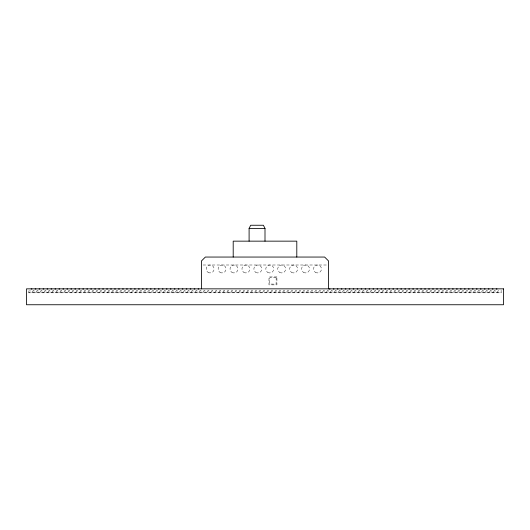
<?xml version="1.0" encoding="UTF-8"?>
<svg xmlns="http://www.w3.org/2000/svg" width="530" height="530" viewBox="0 0 530 530"><rect width="100%" height="100%" fill="white"/><g stroke="black" fill="none" stroke-linecap="round" stroke-linejoin="round"><path stroke-width="0.4" stroke-dasharray="2.65 1.99" d="M203.05 265L326.95 265M28.156 292.825L501.844 292.825M501.115 290.248L501.115 292.348L28.885 292.348L28.885 290.248M414.665 290.188A1.59 1.59 0 0 1 413.128 292.189A1.59 1.59 0 0 1 411.591 290.188M478.265 290.188A1.59 1.59 0 0 1 476.728 292.189A1.59 1.59 0 0 1 475.191 290.188M482.24 290.188A1.59 1.59 0 0 1 480.703 292.189A1.59 1.59 0 0 1 479.166 290.188M486.215 290.188A1.59 1.59 0 0 1 484.678 292.189A1.59 1.59 0 0 1 483.141 290.188M494.165 290.188A1.59 1.59 0 0 1 492.628 292.189A1.59 1.59 0 0 1 491.091 290.188M422.615 290.188A1.59 1.59 0 0 1 421.078 292.189A1.59 1.59 0 0 1 419.541 290.188M442.49 290.188A1.59 1.59 0 0 1 440.953 292.189A1.59 1.59 0 0 1 439.416 290.188M454.415 290.188A1.59 1.59 0 0 1 452.878 292.189A1.59 1.59 0 0 1 451.341 290.188M438.515 290.188A1.59 1.59 0 0 1 436.978 292.189A1.59 1.59 0 0 1 435.441 290.188M426.59 290.188A1.59 1.59 0 0 1 425.053 292.189A1.59 1.59 0 0 1 423.516 290.188M430.565 290.188A1.59 1.59 0 0 1 429.028 292.189A1.59 1.59 0 0 1 427.491 290.188M418.64 290.188A1.59 1.59 0 0 1 417.103 292.189A1.59 1.59 0 0 1 415.566 290.188M498.14 290.188A1.59 1.59 0 0 1 496.603 292.189A1.59 1.59 0 0 1 495.066 290.188M490.19 290.188A1.59 1.59 0 0 1 488.653 292.189A1.59 1.59 0 0 1 487.116 290.188M462.365 290.188A1.59 1.59 0 0 1 460.828 292.189A1.59 1.59 0 0 1 459.291 290.188M450.44 290.188A1.59 1.59 0 0 1 448.903 292.189A1.59 1.59 0 0 1 447.366 290.188M458.39 290.188A1.59 1.59 0 0 1 456.853 292.189A1.59 1.59 0 0 1 455.316 290.188M470.315 290.188A1.59 1.59 0 0 1 468.778 292.189A1.59 1.59 0 0 1 467.241 290.188M466.34 290.188A1.59 1.59 0 0 1 464.803 292.189A1.59 1.59 0 0 1 463.266 290.188M446.465 290.188A1.59 1.59 0 0 1 444.928 292.189A1.59 1.59 0 0 1 443.391 290.188M474.29 290.188A1.59 1.59 0 0 1 472.753 292.189A1.59 1.59 0 0 1 471.216 290.188M434.54 290.188A1.59 1.59 0 0 1 433.003 292.189A1.59 1.59 0 0 1 431.466 290.188M243.74 290.188A1.59 1.59 0 0 1 242.203 292.189A1.59 1.59 0 0 1 240.666 290.188M247.715 290.188A1.59 1.59 0 0 1 246.178 292.189A1.59 1.59 0 0 1 244.641 290.188M235.79 290.188A1.59 1.59 0 0 1 234.253 292.189A1.59 1.59 0 0 1 232.716 290.188M370.94 290.188A1.59 1.59 0 0 1 369.403 292.189A1.59 1.59 0 0 1 367.866 290.188M374.915 290.188A1.59 1.59 0 0 1 373.378 292.189A1.59 1.59 0 0 1 371.841 290.188M362.99 290.188A1.59 1.59 0 0 1 361.453 292.189A1.59 1.59 0 0 1 359.916 290.188M366.965 290.188A1.59 1.59 0 0 1 365.428 292.189A1.59 1.59 0 0 1 363.891 290.188M239.765 290.188A1.59 1.59 0 0 1 238.228 292.189A1.59 1.59 0 0 1 236.691 290.188M227.84 290.188A1.59 1.59 0 0 1 226.303 292.189A1.59 1.59 0 0 1 224.766 290.188M231.815 290.188A1.59 1.59 0 0 1 230.278 292.189A1.59 1.59 0 0 1 228.741 290.188M251.69 290.188A1.59 1.59 0 0 1 250.153 292.189A1.59 1.59 0 0 1 248.616 290.188M263.615 290.188A1.59 1.59 0 0 1 262.078 292.189A1.59 1.59 0 0 1 260.541 290.188M394.79 290.188A1.59 1.59 0 0 1 393.253 292.189A1.59 1.59 0 0 1 391.716 290.188M406.715 290.188A1.59 1.59 0 0 1 405.178 292.189A1.59 1.59 0 0 1 403.641 290.188M402.74 290.188A1.59 1.59 0 0 1 401.203 292.189A1.59 1.59 0 0 1 399.666 290.188M223.865 290.188A1.59 1.59 0 0 1 222.328 292.189A1.59 1.59 0 0 1 220.791 290.188M355.04 290.188A1.59 1.59 0 0 1 353.503 292.189A1.59 1.59 0 0 1 351.966 290.188M359.015 290.188A1.59 1.59 0 0 1 357.478 292.189A1.59 1.59 0 0 1 355.941 290.188M378.89 290.188A1.59 1.59 0 0 1 377.353 292.189A1.59 1.59 0 0 1 375.816 290.188M339.14 290.188A1.59 1.59 0 0 1 337.603 292.189A1.59 1.59 0 0 1 336.066 290.188M331.19 290.188A1.59 1.59 0 0 1 329.653 292.189A1.59 1.59 0 0 1 328.116 290.188M327.215 290.188A1.59 1.59 0 0 1 325.678 292.189A1.59 1.59 0 0 1 324.141 290.188M303.365 290.188A1.59 1.59 0 0 1 301.828 292.189A1.59 1.59 0 0 1 300.291 290.188M287.465 290.188A1.59 1.59 0 0 1 285.928 292.189A1.59 1.59 0 0 1 284.391 290.188M311.315 290.188A1.59 1.59 0 0 1 309.778 292.189A1.59 1.59 0 0 1 308.241 290.188M299.39 290.188A1.59 1.59 0 0 1 297.853 292.189A1.59 1.59 0 0 1 296.316 290.188M351.065 290.188A1.59 1.59 0 0 1 349.528 292.189A1.59 1.59 0 0 1 347.991 290.188M335.165 290.188A1.59 1.59 0 0 1 333.628 292.189A1.59 1.59 0 0 1 332.091 290.188M323.24 290.188A1.59 1.59 0 0 1 321.703 292.189A1.59 1.59 0 0 1 320.166 290.188M315.29 290.188A1.59 1.59 0 0 1 313.753 292.189A1.59 1.59 0 0 1 312.216 290.188M390.815 290.188A1.59 1.59 0 0 1 389.278 292.189A1.59 1.59 0 0 1 387.741 290.188M398.765 290.188A1.59 1.59 0 0 1 397.228 292.189A1.59 1.59 0 0 1 395.691 290.188M410.69 290.188A1.59 1.59 0 0 1 409.153 292.189A1.59 1.59 0 0 1 407.616 290.188M319.265 290.188A1.59 1.59 0 0 1 317.728 292.189A1.59 1.59 0 0 1 316.191 290.188M347.09 290.188A1.59 1.59 0 0 1 345.553 292.189A1.59 1.59 0 0 1 344.016 290.188M343.115 290.188A1.59 1.59 0 0 1 341.578 292.189A1.59 1.59 0 0 1 340.041 290.188M271.565 290.188A1.59 1.59 0 0 1 270.028 292.189A1.59 1.59 0 0 1 268.491 290.188M259.64 290.188A1.59 1.59 0 0 1 258.103 292.189A1.59 1.59 0 0 1 256.566 290.188M267.59 290.188A1.59 1.59 0 0 1 266.053 292.189A1.59 1.59 0 0 1 264.516 290.188M382.865 290.188A1.59 1.59 0 0 1 381.328 292.189A1.59 1.59 0 0 1 379.791 290.188M279.515 290.188A1.59 1.59 0 0 1 277.978 292.189A1.59 1.59 0 0 1 276.441 290.188M275.54 290.188A1.59 1.59 0 0 1 274.003 292.189A1.59 1.59 0 0 1 272.466 290.188M255.665 290.188A1.59 1.59 0 0 1 254.128 292.189A1.59 1.59 0 0 1 252.591 290.188M283.49 290.188A1.59 1.59 0 0 1 281.953 292.189A1.59 1.59 0 0 1 280.416 290.188M386.84 290.188A1.59 1.59 0 0 1 385.303 292.189A1.59 1.59 0 0 1 383.766 290.188M307.34 290.188A1.59 1.59 0 0 1 305.803 292.189A1.59 1.59 0 0 1 304.266 290.188M291.44 290.188A1.59 1.59 0 0 1 289.903 292.189A1.59 1.59 0 0 1 288.366 290.188M295.415 290.188A1.59 1.59 0 0 1 293.878 292.189A1.59 1.59 0 0 1 292.341 290.188M203.99 290.188A1.59 1.59 0 0 1 202.453 292.189A1.59 1.59 0 0 1 200.916 290.188M215.915 290.188A1.59 1.59 0 0 1 214.378 292.189A1.59 1.59 0 0 1 212.841 290.188M211.94 290.188A1.59 1.59 0 0 1 210.403 292.189A1.59 1.59 0 0 1 208.866 290.188M192.065 290.188A1.59 1.59 0 0 1 190.528 292.189A1.59 1.59 0 0 1 188.991 290.188M164.24 290.188A1.59 1.59 0 0 1 162.703 292.189A1.59 1.59 0 0 1 161.166 290.188M168.215 290.188A1.59 1.59 0 0 1 166.678 292.189A1.59 1.59 0 0 1 165.141 290.188M188.09 290.188A1.59 1.59 0 0 1 186.553 292.189A1.59 1.59 0 0 1 185.016 290.188M200.015 290.188A1.59 1.59 0 0 1 198.478 292.189A1.59 1.59 0 0 1 196.941 290.188M207.965 290.188A1.59 1.59 0 0 1 206.428 292.189A1.59 1.59 0 0 1 204.891 290.188M196.04 290.188A1.59 1.59 0 0 1 194.503 292.189A1.59 1.59 0 0 1 192.966 290.188M160.265 290.188A1.59 1.59 0 0 1 158.728 292.189A1.59 1.59 0 0 1 157.191 290.188M180.14 290.188A1.59 1.59 0 0 1 178.603 292.189A1.59 1.59 0 0 1 177.066 290.188M184.115 290.188A1.59 1.59 0 0 1 182.578 292.189A1.59 1.59 0 0 1 181.041 290.188M172.19 290.188A1.59 1.59 0 0 1 170.653 292.189A1.59 1.59 0 0 1 169.116 290.188M176.165 290.188A1.59 1.59 0 0 1 174.628 292.189A1.59 1.59 0 0 1 173.091 290.188M219.89 290.188A1.59 1.59 0 0 1 218.353 292.189A1.59 1.59 0 0 1 216.816 290.188M128.465 290.188A1.59 1.59 0 0 1 126.928 292.189A1.59 1.59 0 0 1 125.391 290.188M156.29 290.188A1.59 1.59 0 0 1 154.753 292.189A1.59 1.59 0 0 1 153.216 290.188M152.315 290.188A1.59 1.59 0 0 1 150.778 292.189A1.59 1.59 0 0 1 149.241 290.188M148.34 290.188A1.59 1.59 0 0 1 146.803 292.189A1.59 1.59 0 0 1 145.266 290.188M140.39 290.188A1.59 1.59 0 0 1 138.853 292.189A1.59 1.59 0 0 1 137.316 290.188M136.415 290.188A1.59 1.59 0 0 1 134.878 292.189A1.59 1.59 0 0 1 133.341 290.188M144.365 290.188A1.59 1.59 0 0 1 142.828 292.189A1.59 1.59 0 0 1 141.291 290.188M132.44 290.188A1.59 1.59 0 0 1 130.903 292.189A1.59 1.59 0 0 1 129.366 290.188M124.49 290.188A1.59 1.59 0 0 1 122.953 292.189A1.59 1.59 0 0 1 121.416 290.188M116.54 290.188A1.59 1.59 0 0 1 115.003 292.189A1.59 1.59 0 0 1 113.466 290.188M100.64 290.188A1.59 1.59 0 0 1 99.103 292.189A1.59 1.59 0 0 1 97.566 290.188M104.615 290.188A1.59 1.59 0 0 1 103.078 292.189A1.59 1.59 0 0 1 101.541 290.188M112.565 290.188A1.59 1.59 0 0 1 111.028 292.189A1.59 1.59 0 0 1 109.491 290.188M96.665 290.188A1.59 1.59 0 0 1 95.128 292.189A1.59 1.59 0 0 1 93.591 290.188M120.515 290.188A1.59 1.59 0 0 1 118.978 292.189A1.59 1.59 0 0 1 117.441 290.188M108.59 290.188A1.59 1.59 0 0 1 107.053 292.189A1.59 1.59 0 0 1 105.516 290.188M72.815 290.188A1.59 1.59 0 0 1 71.278 292.189A1.59 1.59 0 0 1 69.741 290.188M80.765 290.188A1.59 1.59 0 0 1 79.228 292.189A1.59 1.59 0 0 1 77.691 290.188M68.84 290.188A1.59 1.59 0 0 1 67.303 292.189A1.59 1.59 0 0 1 65.766 290.188M76.79 290.188A1.59 1.59 0 0 1 75.253 292.189A1.59 1.59 0 0 1 73.716 290.188M88.715 290.188A1.59 1.59 0 0 1 87.178 292.189A1.59 1.59 0 0 1 85.641 290.188M84.74 290.188A1.59 1.59 0 0 1 83.203 292.189A1.59 1.59 0 0 1 81.666 290.188M64.865 290.188A1.59 1.59 0 0 1 63.328 292.189A1.59 1.59 0 0 1 61.791 290.188M92.69 290.188A1.59 1.59 0 0 1 91.153 292.189A1.59 1.59 0 0 1 89.616 290.188M52.94 290.188A1.59 1.59 0 0 1 51.403 292.189A1.59 1.59 0 0 1 49.866 290.188M56.915 290.188A1.59 1.59 0 0 1 55.378 292.189A1.59 1.59 0 0 1 53.841 290.188M48.965 290.188A1.59 1.59 0 0 1 47.428 292.189A1.59 1.59 0 0 1 45.891 290.188M60.89 290.188A1.59 1.59 0 0 1 59.353 292.189A1.59 1.59 0 0 1 57.816 290.188M44.99 290.188A1.59 1.59 0 0 1 43.453 292.189A1.59 1.59 0 0 1 41.916 290.188M41.015 290.188A1.59 1.59 0 0 1 39.478 292.189A1.59 1.59 0 0 1 37.941 290.188M37.04 290.188A1.59 1.59 0 0 1 35.503 292.189A1.59 1.59 0 0 1 33.966 290.188M33.065 290.188A1.59 1.59 0 0 1 31.528 292.189A1.59 1.59 0 0 1 29.991 290.188M276.925 276.925L268.975 276.925L268.975 284.875L276.925 284.875L276.925 276.925M276.13 277.72L269.77 277.72L269.77 284.08L276.13 284.08L276.13 277.72M291.632 272.42A3.975 3.975 0 0 0 297.595 268.975A3.975 3.975 0 0 0 291.632 265.53A3.975 3.975 0 0 0 291.632 272.42M303.558 272.42A3.975 3.975 0 0 0 309.52 268.975A3.975 3.975 0 0 0 303.558 265.53A3.975 3.975 0 0 0 303.558 272.42M267.782 272.42A3.975 3.975 0 0 0 273.745 268.975A3.975 3.975 0 0 0 267.782 265.53A3.975 3.975 0 0 0 267.782 272.42M315.482 272.42A3.975 3.975 0 0 0 321.445 268.975A3.975 3.975 0 0 0 315.482 265.53A3.975 3.975 0 0 0 315.482 272.42M279.707 272.42A3.975 3.975 0 0 0 285.67 268.975A3.975 3.975 0 0 0 279.707 265.53A3.975 3.975 0 0 0 279.707 272.42M232.007 272.42A3.975 3.975 0 0 0 237.97 268.975A3.975 3.975 0 0 0 232.007 265.53A3.975 3.975 0 0 0 232.007 272.42M243.932 272.42A3.975 3.975 0 0 0 249.895 268.975A3.975 3.975 0 0 0 243.932 265.53A3.975 3.975 0 0 0 243.932 272.42M255.857 272.42A3.975 3.975 0 0 0 261.82 268.975A3.975 3.975 0 0 0 255.857 265.53A3.975 3.975 0 0 0 255.857 272.42M220.082 272.42A3.975 3.975 0 0 0 226.045 268.975A3.975 3.975 0 0 0 220.082 265.53A3.975 3.975 0 0 0 220.082 272.42M208.157 272.42A3.975 3.975 0 0 0 214.12 268.975A3.975 3.975 0 0 0 208.157 265.53A3.975 3.975 0 0 0 208.157 272.42"/><path stroke-width="0.79" d="M249.1 241.15L249.1 228.43L250.69 225.25L263.41 225.25L265 228.43L265 241.15M249.1 228.43L265 228.43M328.6 288.85L328.6 261.025L324.625 257.05L205.375 257.05L201.4 261.025L201.4 288.85M296.8 257.05L296.8 241.15L233.2 241.15L233.2 257.05M412.718 289.062A1.59 1.59 0 0 1 413.539 289.062M476.318 289.062A1.59 1.59 0 0 1 477.139 289.062M480.293 289.062A1.59 1.59 0 0 1 481.114 289.062M484.268 289.062A1.59 1.59 0 0 1 485.089 289.062M492.218 289.062A1.59 1.59 0 0 1 493.039 289.062M420.668 289.062A1.59 1.59 0 0 1 421.489 289.062M440.543 289.062A1.59 1.59 0 0 1 441.364 289.062M452.468 289.062A1.59 1.59 0 0 1 453.289 289.062M436.568 289.062A1.59 1.59 0 0 1 437.389 289.062M424.643 289.062A1.59 1.59 0 0 1 425.464 289.062M428.618 289.062A1.59 1.59 0 0 1 429.439 289.062M416.693 289.062A1.59 1.59 0 0 1 417.514 289.062M496.193 289.062A1.59 1.59 0 0 1 497.014 289.062M488.243 289.062A1.59 1.59 0 0 1 489.064 289.062M460.418 289.062A1.59 1.59 0 0 1 461.239 289.062M448.493 289.062A1.59 1.59 0 0 1 449.314 289.062M456.443 289.062A1.59 1.59 0 0 1 457.264 289.062M468.368 289.062A1.59 1.59 0 0 1 469.189 289.062M464.393 289.062A1.59 1.59 0 0 1 465.214 289.062M444.518 289.062A1.59 1.59 0 0 1 445.339 289.062M472.343 289.062A1.59 1.59 0 0 1 473.164 289.062M432.593 289.062A1.59 1.59 0 0 1 433.414 289.062M368.993 289.062A1.59 1.59 0 0 1 369.814 289.062M372.968 289.062A1.59 1.59 0 0 1 373.789 289.062M361.043 289.062A1.59 1.59 0 0 1 361.864 289.062M365.018 289.062A1.59 1.59 0 0 1 365.839 289.062M392.843 289.062A1.59 1.59 0 0 1 393.664 289.062M404.768 289.062A1.59 1.59 0 0 1 405.589 289.062M400.793 289.062A1.59 1.59 0 0 1 401.614 289.062M353.093 289.062A1.59 1.59 0 0 1 353.914 289.062M357.068 289.062A1.59 1.59 0 0 1 357.889 289.062M376.943 289.062A1.59 1.59 0 0 1 377.764 289.062M337.193 289.062A1.59 1.59 0 0 1 338.014 289.062M329.243 289.062A1.59 1.59 0 0 1 330.064 289.062M349.118 289.062A1.59 1.59 0 0 1 349.939 289.062M333.218 289.062A1.59 1.59 0 0 1 334.039 289.062M388.868 289.062A1.59 1.59 0 0 1 389.689 289.062M396.818 289.062A1.59 1.59 0 0 1 397.639 289.062M408.743 289.062A1.59 1.59 0 0 1 409.564 289.062M345.143 289.062A1.59 1.59 0 0 1 345.964 289.062M341.168 289.062A1.59 1.59 0 0 1 341.989 289.062M380.918 289.062A1.59 1.59 0 0 1 381.739 289.062M384.893 289.062A1.59 1.59 0 0 1 385.714 289.062M190.118 289.062A1.59 1.59 0 0 1 190.939 289.062M162.293 289.062A1.59 1.59 0 0 1 163.114 289.062M166.268 289.062A1.59 1.59 0 0 1 167.089 289.062M186.143 289.062A1.59 1.59 0 0 1 186.964 289.062M198.068 289.062A1.59 1.59 0 0 1 198.889 289.062M194.093 289.062A1.59 1.59 0 0 1 194.914 289.062M158.318 289.062A1.59 1.59 0 0 1 159.139 289.062M178.193 289.062A1.59 1.59 0 0 1 179.014 289.062M182.168 289.062A1.59 1.59 0 0 1 182.989 289.062M170.243 289.062A1.59 1.59 0 0 1 171.064 289.062M174.218 289.062A1.59 1.59 0 0 1 175.039 289.062M126.518 289.062A1.59 1.59 0 0 1 127.339 289.062M154.343 289.062A1.59 1.59 0 0 1 155.164 289.062M150.368 289.062A1.59 1.59 0 0 1 151.189 289.062M146.393 289.062A1.59 1.59 0 0 1 147.214 289.062M138.443 289.062A1.59 1.59 0 0 1 139.264 289.062M134.468 289.062A1.59 1.59 0 0 1 135.289 289.062M142.418 289.062A1.59 1.59 0 0 1 143.239 289.062M130.493 289.062A1.59 1.59 0 0 1 131.314 289.062M122.543 289.062A1.59 1.59 0 0 1 123.364 289.062M114.593 289.062A1.59 1.59 0 0 1 115.414 289.062M98.693 289.062A1.59 1.59 0 0 1 99.514 289.062M102.668 289.062A1.59 1.59 0 0 1 103.489 289.062M110.618 289.062A1.59 1.59 0 0 1 111.439 289.062M94.718 289.062A1.59 1.59 0 0 1 95.539 289.062M118.568 289.062A1.59 1.59 0 0 1 119.389 289.062M106.643 289.062A1.59 1.59 0 0 1 107.464 289.062M70.868 289.062A1.59 1.59 0 0 1 71.689 289.062M78.818 289.062A1.59 1.59 0 0 1 79.639 289.062M66.893 289.062A1.59 1.59 0 0 1 67.714 289.062M74.843 289.062A1.59 1.59 0 0 1 75.664 289.062M86.768 289.062A1.59 1.59 0 0 1 87.589 289.062M82.793 289.062A1.59 1.59 0 0 1 83.614 289.062M62.918 289.062A1.59 1.59 0 0 1 63.739 289.062M90.743 289.062A1.59 1.59 0 0 1 91.564 289.062M50.993 289.062A1.59 1.59 0 0 1 51.814 289.062M54.968 289.062A1.59 1.59 0 0 1 55.789 289.062M47.018 289.062A1.59 1.59 0 0 1 47.839 289.062M58.943 289.062A1.59 1.59 0 0 1 59.764 289.062M43.043 289.062A1.59 1.59 0 0 1 43.864 289.062M39.068 289.062A1.59 1.59 0 0 1 39.889 289.062M35.093 289.062A1.59 1.59 0 0 1 35.914 289.062M31.118 289.062A1.59 1.59 0 0 1 31.939 289.062M503.5 288.85L26.5 288.85L26.5 304.75L503.5 304.75L503.5 288.85"/></g></svg>
